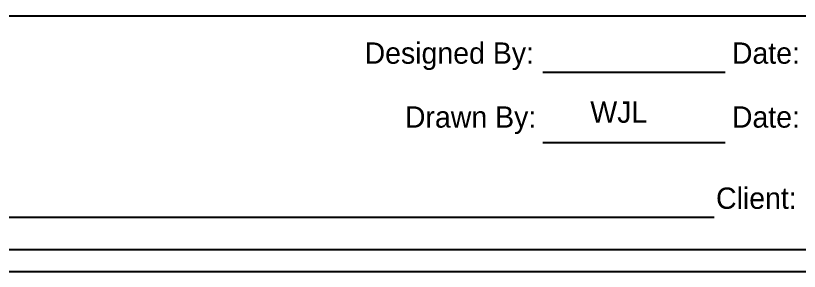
# Model space of a CAD drawing. Extents: x -0.424 to 0.18, y -0.613 to 0.318.
# Drawn here: x -0.2328 to -0.0411, y 0.1676 to 0.2301 of the extents above; entities that cross this region are included whole.
import ezdxf

# ---------------------------------------------------------------- set-up
doc = ezdxf.new("R2010")
doc.units = 0
doc.layers.add('Sheet Border', color=7, linetype='Continuous')
doc.layers.add('Sheet Border Text', color=7, linetype='Continuous')

msp = doc.modelspace()

# ---------------------------------------------------------------- linework, layer by layer
at = {"layer": 'Sheet Border'}
for p, q in [((-0.4244, 0.23012), (0.17976, 0.23012)), ((-0.10386, 0.21628), (-0.05927, 0.21628)), ((-0.10386, 0.19913), (-0.05927, 0.19913)), ((-0.35814, 0.18086), (-0.06195, 0.18086)), ((-0.35814, 0.17294), (0.1229, 0.17294)), ((-0.4244, 0.16762), (0.17976, 0.16762))]:
    msp.add_line(p, q, dxfattribs=at)

# ---------------------------------------------------------------- texts
at = {"layer": 'Sheet Border Text'}
for s, height, p in [('Designed By:', 0.0052083, (-0.14744, 0.21838)), ('Date:', 0.005208, (-0.05762, 0.21838)), ('WJL', 0.005208, (-0.09224, 0.20394)), ('Drawn By:', 0.005208, (-0.13758, 0.20275)), ('Date:', 0.005208, (-0.05762, 0.20275)), ('Client:', 0.005208, (-0.0615, 0.1829))]:
    msp.add_text(s, height=height, dxfattribs=at).set_placement(p)

doc.saveas('drawing.dxf')
